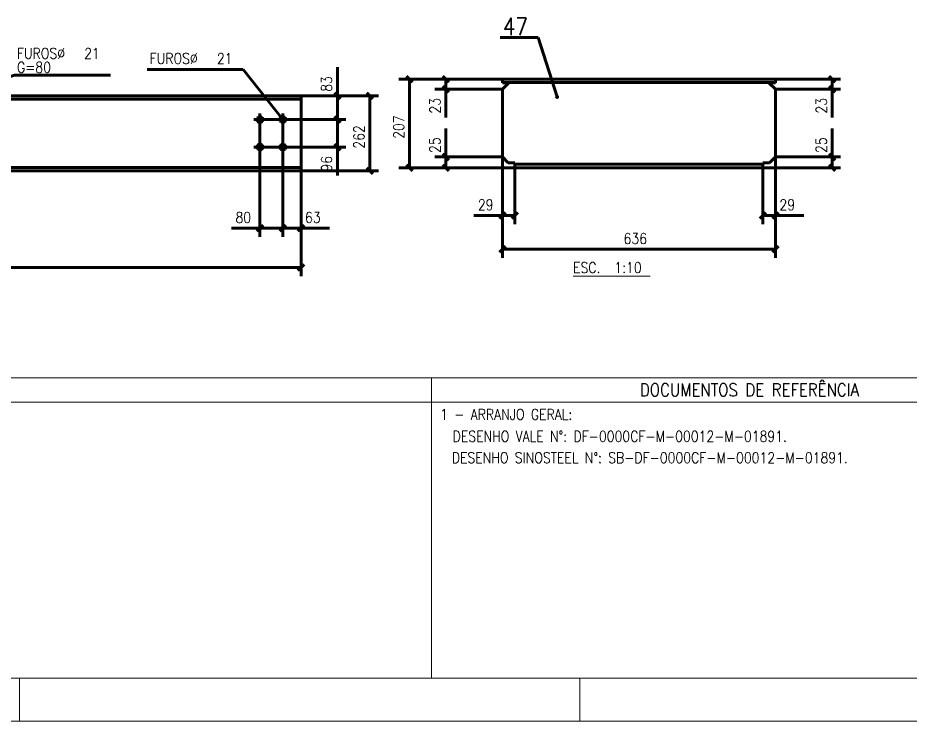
# Model space of a CAD drawing. Header units: millimetres. Extents: x 0 to 16820, y 0 to 11880.
# Drawn here: x 4192 to 8350, y 0 to 3277 of the extents above; entities that cross this region are included whole.
import ezdxf

# ---------------------------------------------------------------- set-up
doc = ezdxf.new("R2010")
doc.units = ezdxf.units.MM
for name, pattern in [('CENTER2', [7.14375, 4.7625, -0.79375, 0.79375, -0.79375]), ('DASHED2', [2.38125, 1.5875, -0.79375]), ('XKITLINE00', [0])]:
    doc.linetypes.add(name, pattern=pattern)
for name, color, linetype, lineweight in [('Bolt mark', 5, 'Continuous', 0), ('COTA', 7, 'Continuous', 0), ('CT3', 4, 'Continuous', 0), ('Drawing sheet', 3, 'Continuous', 0), ('FUROS', 7, 'Continuous', 0), ('INDICADOR', 7, 'Continuous', 0), ('ITEM-1', 7, 'Continuous', 0), ('LC1', 7, 'Continuous', 0), ('Other object type', 7, 'Continuous', 0), ('Part mark', 6, 'Continuous', 0), ('TR2', 7, 'Continuous', 0)]:
    doc.layers.add(name, color=color, linetype=linetype, lineweight=lineweight)
doc.styles.add('ROMANS', font='romans__.ttf')
doc.styles.add('SIMPLEX', font='simplex_.ttf')

# ---------------------------------------------------------------- blocks, each defined once
blk = doc.blocks.new('*A469')
at = {"layer": 'FUROS', "color": 4, "linetype": 'CENTER2', "lineweight": 100}
for centre in [(266.02, 140.14), (271.35, 140.14)]:
    blk.add_circle(centre, 0.7, dxfattribs=at)
at = {"layer": 'LC1', "color": 7, "linetype": 'CENTER2', "lineweight": 100}
for p, q in [((266.02, 141.54), (266.02, 138.74)), ((271.35, 141.54), (271.35, 138.74)), ((264.62, 140.14), (267.42, 140.14)), ((269.95, 140.14), (272.75, 140.14))]:
    blk.add_line(p, q, dxfattribs=at)
blk = doc.blocks.new('*A471')
at = {"layer": 'FUROS', "color": 4, "linetype": 'CENTER2', "lineweight": 100}
for centre in [(266.02, 133.74), (271.35, 133.74)]:
    blk.add_circle(centre, 0.7, dxfattribs=at)
at = {"layer": 'LC1', "color": 7, "linetype": 'CENTER2', "lineweight": 100}
for p, q in [((266.02, 132.34), (266.02, 135.14)), ((271.35, 132.34), (271.35, 135.14)), ((264.62, 133.74), (267.42, 133.74)), ((269.95, 133.74), (272.75, 133.74))]:
    blk.add_line(p, q, dxfattribs=at)
blk = doc.blocks.new('*A472')
at = {"layer": 'CT3', "color": 4, "linetype": 'Continuous', "lineweight": 100}
for p, q in [((121.59, 128.21), (121.59, 145.68)), ((121.59, 145.68), (275.59, 145.68)), ((275.59, 145.68), (275.59, 128.21)), ((275.59, 144.93), (121.59, 144.93)), ((275.59, 128.96), (121.59, 128.96)), ((275.59, 128.21), (121.59, 128.21))]:
    blk.add_line(p, q, dxfattribs=at)
blk = doc.blocks.new('*A482')
at = {"layer": 'CT3', "color": 4, "linetype": 'Continuous', "lineweight": 100}
for p, q in [((322.49, 148.75), (322.49, 149.59)), ((322.49, 149.59), (386.09, 149.59)), ((322.49, 148.75), (386.09, 148.75)), ((322.49, 148.75), (322.49, 148.72)), ((322.49, 147.25), (323.99, 148.72)), ((323.99, 148.72), (322.49, 148.72)), ((386.09, 148.72), (384.59, 148.72)), ((384.59, 148.72), (386.09, 147.25)), ((386.09, 148.72), (386.09, 149.59)), ((322.49, 131.43), (322.49, 147.25)), ((386.09, 131.43), (386.09, 147.25)), ((323.86, 130.09), (322.49, 131.43)), ((386.09, 131.43), (384.73, 130.09)), ((325.39, 130.09), (323.86, 130.09)), ((325.39, 128.89), (325.39, 130.09)), ((325.39, 129.73), (383.19, 129.73)), ((383.19, 128.89), (325.39, 128.89)), ((384.73, 130.09), (383.19, 130.09)), ((383.19, 130.09), (383.19, 128.89))]:
    blk.add_line(p, q, dxfattribs=at)
at = {"layer": 'TR2', "linetype": 'DASHED2', "lineweight": 100}
for p, q in [((322.49, 148.72), (322.49, 148.75)), ((386.09, 148.75), (386.09, 148.72))]:
    blk.add_line(p, q, dxfattribs=at)
blk = doc.blocks.new('*A557')
at = {"layer": 'Drawing sheet', "color": 5, "linetype": 'XKITLINE00', "lineweight": 0}
blk.add_line((0, 0), (841, 0), dxfattribs=at)
blk = doc.blocks.new('*A558')
at = {"layer": 'Other object type', "color": 3, "style": 'ROMANS', "width": 0.85}
for s, p in [('1 - ARRANJO GERAL:', (308, 70.2)), ('  DESENHO VALE N°: DF-0000CF-M-00012-M-01891.', (308, 65.1)), ('  DESENHO SINOSTEEL N°: SB-DF-0000CF-M-00012-M-01891.', (307.8, 60.1))]:
    blk.add_text(s, height=2.5, dxfattribs=at).set_placement(p)
blk = doc.blocks.new('*A563')
at = {"layer": 'Other object type', "color": 5, "linetype": 'XKITLINE00', "lineweight": 0}
for p, q in [((306, 10), (306, 80)), ((306, 80), (471, 80))]:
    blk.add_line(p, q, dxfattribs=at)
at = {"layer": 'Other object type', "color": 4, "linetype": 'XKITLINE00', "lineweight": 0}
blk.add_line((306, 74.3), (471, 74.3), dxfattribs=at)
at = {"layer": 'Other object type', "color": 5, "style": 'SIMPLEX', "width": 0.85}
blk.add_text('DOCUMENTOS DE REFERÊNCIA', height=3, dxfattribs=at).set_placement((354.52, 75.68))
blk = doc.blocks.new('*A565')
at = {"layer": 'Other object type', "color": 5, "linetype": 'XKITLINE00', "lineweight": 0}
blk.add_line((25, 80), (306, 80), dxfattribs=at)
at = {"layer": 'Other object type', "color": 4, "linetype": 'XKITLINE00', "lineweight": 0}
blk.add_line((25, 74.3), (306, 74.3), dxfattribs=at)
blk = doc.blocks.new('*A566')
at = {"layer": 'Other object type', "color": 6, "linetype": 'XKITLINE00', "lineweight": 0}
blk.add_line((25, 10), (831, 10), dxfattribs=at)
at = {"layer": 'Other object type', "color": 2, "linetype": 'XKITLINE00', "lineweight": 0}
for p, q in [((210, 10), (210, 0)), ((340.5, 10), (340.5, 0))]:
    blk.add_line(p, q, dxfattribs=at)
at = {"layer": 'Other object type', "color": 7, "linetype": 'XKITLINE00', "lineweight": 0}
blk.add_line((0, 0), (841, 0), dxfattribs=at)
blk = doc.blocks.new('*A738')
at = {"layer": 'COTA', "color": 7, "linetype": 'Continuous', "lineweight": 100}
for p, q in [((284.05, 145.68), (284.05, 152.32)), ((284.05, 145.68), (284.05, 152.32)), ((275.59, 145.68), (286.05, 145.68)), ((283.35, 146.38), (284.76, 144.97)), ((284.05, 140.14), (284.05, 145.68)), ((266.02, 140.14), (286.05, 140.14)), ((283.35, 140.85), (284.76, 139.43))]:
    blk.add_line(p, q, dxfattribs=at)
at = {"layer": 'COTA', "color": 3}
for p in [(284.05, 145.68), (284.05, 140.14)]:
    blk.add_point(p, dxfattribs=at)
at = {"layer": 'COTA', "color": 3, "style": 'ROMANS', "width": 0.85}
blk.add_text('83', height=2.5, rotation=90.0002, dxfattribs=at).set_placement((282.8, 146.61))
blk = doc.blocks.new('*A739')
at = {"layer": 'COTA', "color": 7, "linetype": 'Continuous', "lineweight": 100}
for p, q in [((266.02, 140.14), (286.05, 140.14)), ((283.35, 140.85), (284.76, 139.43)), ((284.05, 133.74), (284.05, 140.14)), ((266.02, 133.74), (286.05, 133.74)), ((283.35, 134.45), (284.76, 133.03)), ((284.05, 133.74), (284.05, 127.1)), ((284.05, 133.74), (284.05, 127.1))]:
    blk.add_line(p, q, dxfattribs=at)
at = {"layer": 'COTA', "color": 3}
for p in [(284.05, 140.14), (284.05, 133.74)]:
    blk.add_point(p, dxfattribs=at)
at = {"layer": 'COTA', "color": 3, "style": 'ROMANS', "width": 0.85}
blk.add_text('96', height=2.5, rotation=90.0002, dxfattribs=at).set_placement((282.8, 128.03))
blk = doc.blocks.new('*A741')
at = {"layer": 'COTA', "color": 7, "linetype": 'Continuous', "lineweight": 100}
for p, q in [((275.59, 145.68), (293.6, 145.68)), ((290.89, 146.38), (292.31, 144.97)), ((291.6, 128.21), (291.6, 145.68)), ((290.89, 128.92), (292.31, 127.5)), ((275.59, 128.21), (293.6, 128.21))]:
    blk.add_line(p, q, dxfattribs=at)
at = {"layer": 'COTA', "color": 3}
for p in [(291.6, 145.68), (291.6, 128.21)]:
    blk.add_point(p, dxfattribs=at)
at = {"layer": 'COTA', "color": 3, "style": 'ROMANS', "width": 0.85}
blk.add_text('262', height=2.5, rotation=90.0002, dxfattribs=at).set_placement((290.35, 133.36))
blk = doc.blocks.new('*A742')
at = {"layer": 'COTA', "color": 7, "linetype": 'Continuous', "lineweight": 100}
for p, q in [((275.59, 136.94), (275.59, 103.66)), ((121.59, 128.21), (121.59, 103.66)), ((122.29, 106.36), (120.88, 104.95)), ((276.29, 106.36), (274.88, 104.95)), ((121.59, 105.66), (275.59, 105.66))]:
    blk.add_line(p, q, dxfattribs=at)
at = {"layer": 'COTA', "color": 3}
for p in [(121.59, 105.66), (275.59, 105.66)]:
    blk.add_point(p, dxfattribs=at)
at = {"layer": 'COTA', "color": 3, "style": 'ROMANS', "width": 0.85}
blk.add_text('2310', height=2.5, dxfattribs=at).set_placement((193.81, 106.91))
blk = doc.blocks.new('*A743')
at = {"layer": 'COTA', "color": 7, "linetype": 'Continuous', "lineweight": 100}
for p, q in [((271.35, 140.14), (271.35, 112.83)), ((275.59, 128.21), (275.59, 112.83)), ((272.06, 115.53), (270.64, 114.12)), ((271.35, 114.83), (275.59, 114.83)), ((276.29, 115.53), (274.88, 114.12)), ((275.59, 114.83), (282.23, 114.83)), ((275.59, 114.83), (282.23, 114.83))]:
    blk.add_line(p, q, dxfattribs=at)
at = {"layer": 'COTA', "color": 3}
for p in [(271.35, 114.83), (275.59, 114.83)]:
    blk.add_point(p, dxfattribs=at)
at = {"layer": 'COTA', "color": 3, "style": 'ROMANS', "width": 0.85}
blk.add_text('63', height=2.5, dxfattribs=at).set_placement((276.52, 116.08))
blk = doc.blocks.new('*A744')
at = {"layer": 'COTA', "color": 7, "linetype": 'Continuous', "lineweight": 100}
for p, q in [((266.02, 140.14), (266.02, 112.83)), ((271.35, 140.14), (271.35, 112.83)), ((266.02, 114.83), (259.37, 114.83)), ((266.02, 114.83), (259.37, 114.83)), ((266.73, 115.53), (265.31, 114.12)), ((266.02, 114.83), (271.35, 114.83)), ((272.06, 115.53), (270.64, 114.12))]:
    blk.add_line(p, q, dxfattribs=at)
at = {"layer": 'COTA', "color": 3}
for p in [(266.02, 114.83), (271.35, 114.83)]:
    blk.add_point(p, dxfattribs=at)
at = {"layer": 'COTA', "color": 3, "style": 'ROMANS', "width": 0.85}
blk.add_text('80', height=2.5, dxfattribs=at).set_placement((260.31, 116.08))
blk = doc.blocks.new('*A755')
at = {"layer": 'INDICADOR', "color": 7, "linetype": 'Continuous', "lineweight": 100}
for p, q in [((194.96, 145.94), (208.82, 150.46)), ((208.82, 150.46), (231.19, 150.46))]:
    blk.add_line(p, q, dxfattribs=at)
at = {"layer": 'Bolt mark', "color": 3, "style": 'ROMANS', "width": 0.85}
for s, p in [('FUROSØ', (209.42, 154.31)), ('21', (225.07, 154.31)), ('G=80', (209.42, 151.06))]:
    blk.add_text(s, height=2.5, dxfattribs=at).set_placement(p)
blk = doc.blocks.new('*A756')
at = {"layer": 'INDICADOR', "color": 7, "linetype": 'Continuous', "lineweight": 100}
for p in [(239.73, 151.77), (271.35, 140.14)]:
    blk.add_line(p, (262.1, 151.77), dxfattribs=at)
at = {"layer": 'Bolt mark', "color": 3, "style": 'ROMANS', "width": 0.85}
for s, p in [('FUROSØ', (240.33, 153.12)), ('21', (255.98, 153.12))]:
    blk.add_text(s, height=2.5, dxfattribs=at).set_placement(p)
blk = doc.blocks.new('*A809')
at = {"layer": 'COTA', "color": 7, "linetype": 'Continuous', "lineweight": 100}
for p, q in [((399.29, 131.43), (399.29, 138.07)), ((399.29, 131.43), (399.29, 138.07)), ((386.09, 131.43), (401.29, 131.43)), ((398.59, 132.13), (400, 130.72)), ((399.29, 128.89), (399.29, 131.43)), ((383.19, 128.89), (401.29, 128.89)), ((398.59, 129.59), (400, 128.18))]:
    blk.add_line(p, q, dxfattribs=at)
at = {"layer": 'COTA', "color": 3}
for p in [(399.29, 131.43), (399.29, 128.89)]:
    blk.add_point(p, dxfattribs=at)
at = {"layer": 'COTA', "color": 3, "style": 'ROMANS', "width": 0.85}
blk.add_text('25', height=2.5, rotation=90.0002, dxfattribs=at).set_placement((398.04, 132.36))
blk = doc.blocks.new('*A810')
at = {"layer": 'COTA', "color": 7, "linetype": 'Continuous', "lineweight": 100}
for p, q in [((398.59, 150.29), (400, 148.88)), ((386.09, 149.59), (401.29, 149.59)), ((398.59, 147.95), (400, 146.54)), ((399.29, 147.25), (399.29, 149.59)), ((386.09, 147.25), (401.29, 147.25)), ((399.29, 147.25), (399.29, 140.6)), ((399.29, 147.25), (399.29, 140.6))]:
    blk.add_line(p, q, dxfattribs=at)
at = {"layer": 'COTA', "color": 3}
for p in [(399.29, 149.59), (399.29, 147.25)]:
    blk.add_point(p, dxfattribs=at)
at = {"layer": 'COTA', "color": 3, "style": 'ROMANS', "width": 0.85}
blk.add_text('23', height=2.5, rotation=90.0002, dxfattribs=at).set_placement((398.04, 141.54))
blk = doc.blocks.new('*A811')
at = {"layer": 'COTA', "color": 7, "linetype": 'Continuous', "lineweight": 100}
for p, q in [((322.49, 131.43), (322.49, 107.92)), ((386.09, 131.43), (386.09, 107.92)), ((323.2, 110.63), (321.79, 109.22)), ((386.8, 110.63), (385.39, 109.22)), ((322.49, 109.92), (386.09, 109.92))]:
    blk.add_line(p, q, dxfattribs=at)
at = {"layer": 'COTA', "color": 3}
for p in [(322.49, 109.92), (386.09, 109.92)]:
    blk.add_point(p, dxfattribs=at)
at = {"layer": 'COTA', "color": 3, "style": 'ROMANS', "width": 0.85}
blk.add_text('636', height=2.5, dxfattribs=at).set_placement((350.72, 111.17))
blk = doc.blocks.new('*A812')
at = {"layer": 'COTA', "color": 7, "linetype": 'Continuous', "lineweight": 100}
for p, q in [((309.29, 131.43), (309.29, 138.07)), ((309.29, 131.43), (309.29, 138.07)), ((322.49, 131.43), (306.79, 131.43)), ((308.59, 132.13), (310, 130.72)), ((309.29, 128.89), (309.29, 131.43)), ((325.39, 128.89), (306.79, 128.89)), ((308.59, 129.59), (310, 128.18))]:
    blk.add_line(p, q, dxfattribs=at)
at = {"layer": 'COTA', "color": 3}
for p in [(309.29, 131.43), (309.29, 128.89)]:
    blk.add_point(p, dxfattribs=at)
at = {"layer": 'COTA', "color": 3, "style": 'ROMANS', "width": 0.85}
blk.add_text('25', height=2.5, rotation=90.0002, dxfattribs=at).set_placement((308.04, 132.36))
blk = doc.blocks.new('*A813')
at = {"layer": 'COTA', "color": 7, "linetype": 'Continuous', "lineweight": 100}
for p, q in [((300.14, 150.29), (301.56, 148.88)), ((322.49, 149.59), (298.35, 149.59)), ((300.85, 128.89), (300.85, 149.59)), ((325.39, 128.89), (298.35, 128.89)), ((300.14, 129.59), (301.56, 128.18))]:
    blk.add_line(p, q, dxfattribs=at)
at = {"layer": 'COTA', "color": 3}
for p in [(300.85, 149.59), (300.85, 128.89)]:
    blk.add_point(p, dxfattribs=at)
at = {"layer": 'COTA', "color": 3, "style": 'ROMANS', "width": 0.85}
blk.add_text('207', height=2.5, rotation=90.0002, dxfattribs=at).set_placement((299.6, 135.66))
blk = doc.blocks.new('*A814')
at = {"layer": 'COTA', "color": 7, "linetype": 'Continuous', "lineweight": 100}
for p, q in [((308.59, 150.29), (310, 148.88)), ((322.49, 149.59), (306.79, 149.59)), ((308.59, 147.95), (310, 146.54)), ((309.29, 147.25), (309.29, 149.59)), ((322.49, 147.25), (306.79, 147.25)), ((309.29, 147.25), (309.29, 140.6)), ((309.29, 147.25), (309.29, 140.6))]:
    blk.add_line(p, q, dxfattribs=at)
at = {"layer": 'COTA', "color": 3}
for p in [(309.29, 149.59), (309.29, 147.25)]:
    blk.add_point(p, dxfattribs=at)
at = {"layer": 'COTA', "color": 3, "style": 'ROMANS', "width": 0.85}
blk.add_text('23', height=2.5, rotation=90.0002, dxfattribs=at).set_placement((308.04, 141.54))
blk = doc.blocks.new('*A815')
at = {"layer": 'COTA', "color": 7, "linetype": 'Continuous', "lineweight": 100}
for p, q in [((322.49, 131.43), (322.49, 115.78)), ((325.39, 128.89), (325.39, 115.78)), ((323.2, 118.49), (321.79, 117.07)), ((326.1, 118.49), (324.69, 117.07)), ((322.49, 117.78), (315.85, 117.78)), ((322.49, 117.78), (315.85, 117.78)), ((322.49, 117.78), (325.39, 117.78))]:
    blk.add_line(p, q, dxfattribs=at)
at = {"layer": 'COTA', "color": 3}
for p in [(322.49, 117.78), (325.39, 117.78)]:
    blk.add_point(p, dxfattribs=at)
at = {"layer": 'COTA', "color": 3, "style": 'ROMANS', "width": 0.85}
blk.add_text('29', height=2.5, dxfattribs=at).set_placement((316.79, 119.03))
blk = doc.blocks.new('*A816')
at = {"layer": 'COTA', "color": 7, "linetype": 'Continuous', "lineweight": 100}
for p, q in [((386.09, 131.43), (386.09, 115.78)), ((383.19, 128.89), (383.19, 115.78)), ((383.9, 118.49), (382.49, 117.07)), ((386.8, 118.49), (385.39, 117.07)), ((383.19, 117.78), (386.09, 117.78)), ((386.09, 117.78), (392.74, 117.78)), ((386.09, 117.78), (392.74, 117.78))]:
    blk.add_line(p, q, dxfattribs=at)
at = {"layer": 'COTA', "color": 3}
for p in [(383.19, 117.78), (386.09, 117.78)]:
    blk.add_point(p, dxfattribs=at)
at = {"layer": 'COTA', "color": 3, "style": 'ROMANS', "width": 0.85}
blk.add_text('29', height=2.5, dxfattribs=at).set_placement((387.03, 119.03))
blk = doc.blocks.new('*A817')
at = {"layer": 'Part mark'}
blk.add_hatch(color=7, dxfattribs=at).paths.add_polyline_path([(335.72, 145.54), (335.71, 145.51), (335.71, 145.48), (335.7, 145.45), (335.69, 145.42), (335.69, 145.4), (335.68, 145.37), (335.67, 145.35), (335.67, 145.32), (335.66, 145.3), (335.65, 145.27), (335.64, 145.25), (335.63, 145.23), (335.62, 145.21), (335.61, 145.19), (335.6, 145.17), (335.59, 145.15), (335.58, 145.13), (335.57, 145.11), (335.56, 145.1), (335.54, 145.08), (335.53, 145.07), (335.52, 145.05), (335.5, 145.04), (335.49, 145.03), (335.48, 145.02), (335.46, 145.01), (335.45, 145), (335.43, 144.99), (335.42, 144.98), (335.4, 144.98), (335.38, 144.97), (335.37, 144.97), (335.35, 144.96), (335.33, 144.96), (335.32, 144.96), (335.3, 144.96), (335.28, 144.96), (335.26, 144.96), (335.25, 144.96), (335.23, 144.96), (335.21, 144.96), (335.19, 144.97), (335.17, 144.97), (335.15, 144.98), (335.13, 144.99), (335.11, 145), (335.09, 145.01), (335.07, 145.02), (335.05, 145.03), (335.03, 145.04), (335.01, 145.05), (334.99, 145.06), (334.97, 145.08), (334.95, 145.09), (334.93, 145.11), (334.91, 145.13), (334.89, 145.14), (334.87, 145.16), (334.85, 145.18), (334.83, 145.2), (334.81, 145.22), (334.79, 145.24), (334.77, 145.27), (334.77, 145.3), (334.77, 145.33), (334.78, 145.35), (334.78, 145.38), (334.79, 145.41), (334.8, 145.44), (334.8, 145.46), (334.81, 145.49), (334.82, 145.51), (334.83, 145.54), (334.83, 145.56), (334.84, 145.59), (334.85, 145.61), (334.86, 145.63), (334.87, 145.65), (334.88, 145.67), (334.89, 145.69), (334.91, 145.7), (334.92, 145.72), (334.93, 145.74), (334.94, 145.75), (334.95, 145.77), (334.97, 145.78), (334.98, 145.79), (334.99, 145.81), (335.01, 145.82), (335.02, 145.83), (335.04, 145.84), (335.05, 145.84), (335.07, 145.85), (335.08, 145.86), (335.1, 145.86), (335.12, 145.87), (335.13, 145.87), (335.15, 145.88), (335.17, 145.88), (335.19, 145.88), (335.2, 145.88), (335.22, 145.88), (335.24, 145.88), (335.26, 145.87), (335.28, 145.87), (335.29, 145.87), (335.31, 145.86), (335.33, 145.85), (335.35, 145.85), (335.37, 145.84), (335.39, 145.83), (335.41, 145.82), (335.43, 145.81), (335.45, 145.8), (335.47, 145.79), (335.49, 145.77), (335.51, 145.76), (335.53, 145.74), (335.55, 145.73), (335.57, 145.71), (335.59, 145.69), (335.62, 145.67), (335.64, 145.65), (335.66, 145.63), (335.68, 145.61), (335.7, 145.59), (335.72, 145.57)], flags=17)
at = {"layer": 'ITEM-1', "color": 7, "linetype": 'Continuous', "lineweight": 100}
for p in [(322.01, 159.24), (335.24, 145.42)]:
    blk.add_line(p, (330.84, 159.24), dxfattribs=at)
at = {"layer": 'Part mark', "color": 1, "style": 'ROMANS', "width": 0.85}
blk.add_text('47', height=4, dxfattribs=at).set_placement((322.61, 159.84))
blk = doc.blocks.new('*A818')
at = {"layer": 'Other object type', "color": 7, "linetype": 'XKITLINE00', "lineweight": 0}
blk.add_line((338.96, 103.67), (356.93, 103.67), dxfattribs=at)
at = {"layer": 'Other object type', "color": 3, "style": 'ROMANS', "width": 0.85}
for s, p in [('ESC.', (338.96, 104.42)), ('1:10', (348.56, 104.42))]:
    blk.add_text(s, height=2.5, dxfattribs=at).set_placement(p)

msp = doc.modelspace()

# ---------------------------------------------------------------- block references
at = {"lineweight": 0, "xscale": 20, "yscale": 20, "zscale": 20}
for name in ['*A557', '*A566', '*A817', '*A755', '*A756', '*A738', '*A813', '*A814', '*A810', '*A482', '*A472', '*A741', '*A469', '*A744', '*A739', '*A743', '*A812', '*A809', '*A742', '*A471', '*A815', '*A811', '*A816', '*A818', '*A565', '*A563', '*A558']:
    msp.add_blockref(name, (0, 0), dxfattribs=at)

doc.saveas('drawing.dxf')
